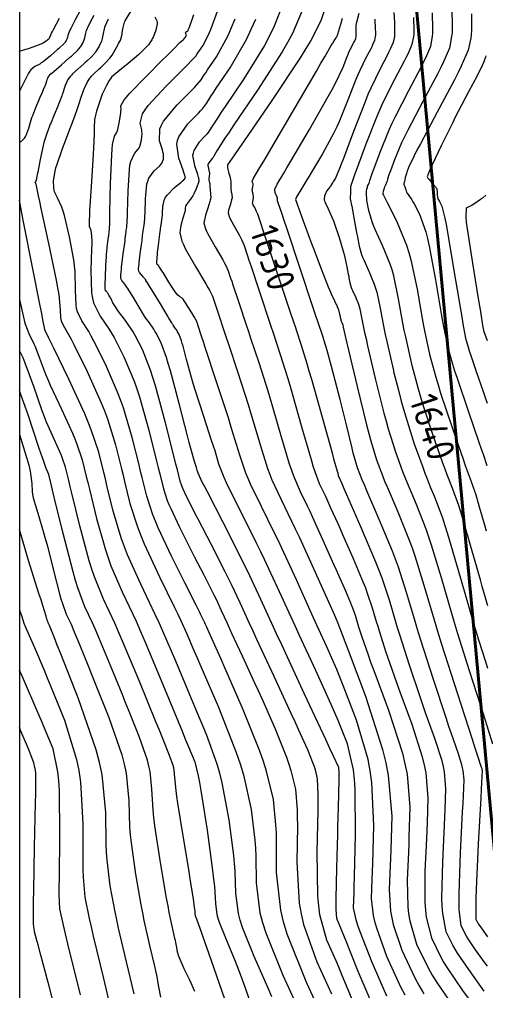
# Model space of a CAD drawing. Header units: millimetres. Extents: x 837475 to 838477, y 1189012 to 1191015.
# Drawn here: x 837476.5 to 837540.1, y 1190069.8 to 1190202.4 of the extents above; entities that cross this region are included whole.
import ezdxf

# ---------------------------------------------------------------- set-up
doc = ezdxf.new("R2010")
doc.units = ezdxf.units.MM
doc.header["$LTSCALE"] = 0.3
doc.layers.add('COORD', color=253, linetype='Continuous', lineweight=20)
doc.layers.add('CORREDORVIA', color=94, linetype='Continuous', lineweight=40)
doc.layers.add('COTAS 10', color=7, linetype='Continuous', lineweight=9, true_color=0x6e3e2d)
doc.layers.add('COTAS INT', color=7, linetype='Continuous', lineweight=5, true_color=0x9fa19f)
doc.styles.get("Standard").update_dxf_attribs({"font": 'isocp2.shx', "bigfont": '@extfont2.shx'})

msp = doc.modelspace()

# ---------------------------------------------------------------- linework, layer by layer
at = {"layer": 'COORD'}
msp.add_lwpolyline([(837476.51, 1189013.87), (838476.51, 1189013.87), (838476.51, 1191013.87), (837476.51, 1191013.87)], close=True, dxfattribs=at)
at = {"layer": 'CORREDORVIA'}
msp.add_lwpolyline([(837918.48, 1189883.49), (837925.04, 1189453.38), (837902.5, 1189217.71), (837593.19, 1189234.4), (837666.02, 1189670.12), (837623.32, 1189818.02), (837548.5, 1190011.45), (837506.88, 1190461.6), (837936.28, 1190278.25), (837938.05, 1190355.4), (837933.05, 1190517.45), (837913.69, 1190646.74), (837916.91, 1190801.89), (837910.68, 1191000.96), (838213.03, 1190992.91), (838237.17, 1190821.34), (838237, 1190602.88), (838240.03, 1190437.2), (838238.1, 1190145.73), (838184.2, 1189898.28), (837758.84, 1190109.91), (837918.48, 1189883.49)], dxfattribs=at)
at = {"layer": 'COTAS 10'}
for points in [[(837540.45, 1190122.31), (837539.89, 1190124.17), (837539.67, 1190124.96), (837539.41, 1190125.86), (837538.22, 1190130.08), (837536.98, 1190134.36), (837536.69, 1190135.29), (837536.42, 1190136.12), (837536.07, 1190137.09), (837535.66, 1190138.22), (837534.88, 1190140.19), (837534.6, 1190140.94), (837534.29, 1190141.78), (837532.97, 1190145.53), (837531.61, 1190149.7), (837531.28, 1190150.8), (837530.97, 1190151.87), (837530.11, 1190155.13), (837530, 1190155.53), (837529.22, 1190159), (837529.03, 1190159.94), (837528.85, 1190160.88), (837528.25, 1190164.22), (837527.59, 1190167.35), (837527.36, 1190168.15), (837527.11, 1190168.93), (837526.05, 1190171.49), (837525.04, 1190173.67), (837524.82, 1190174.2), (837524.63, 1190174.7), (837524.18, 1190176.26), (837523.97, 1190177.42), (837523.93, 1190177.67), (837523.9, 1190177.89), (837523.85, 1190178.42), (837523.87, 1190178.74), (837523.88, 1190178.83), (837523.89, 1190178.91), (837523.93, 1190179.19), (837523.99, 1190179.45), (837524.01, 1190179.52), (837524.03, 1190179.59), (837524.14, 1190179.83), (837524.24, 1190180.06), (837524.26, 1190180.11), (837524.28, 1190180.17), (837524.33, 1190180.35), (837524.57, 1190181.05), (837524.71, 1190181.44), (837524.87, 1190181.9), (837525.73, 1190184.25), (837526.97, 1190187.29), (837527.38, 1190188.19), (837527.82, 1190189.11), (837529.63, 1190192.64), (837531.31, 1190195.81), (837531.66, 1190196.5), (837531.96, 1190197.12), (837532.63, 1190198.68), (837532.89, 1190200.01), (837532.92, 1190200.49), (837532.94, 1190201.01), (837532.89, 1190203.27)], [(837488.64, 1190202.4), (837488.59, 1190202.31), (837488.38, 1190201.89), (837488.16, 1190201.39), (837488.11, 1190201.23), (837488.07, 1190201.07), (837487.94, 1190200.42), (837487.8, 1190199.74), (837487.75, 1190199.55), (837487.69, 1190199.37), (837487.4, 1190198.71), (837487.03, 1190198.09), (837486.91, 1190197.92), (837486.79, 1190197.76), (837486.29, 1190197.22), (837485.69, 1190196.65), (837485.5, 1190196.48), (837485.31, 1190196.3), (837484.51, 1190195.59), (837483.77, 1190194.92), (837483.61, 1190194.76), (837483.47, 1190194.61), (837483.13, 1190194.17), (837482.92, 1190193.75), (837482.87, 1190193.62), (837482.81, 1190193.48), (837482.63, 1190192.94), (837482.43, 1190192.3), (837482.36, 1190192.1), (837482.29, 1190191.9), (837482, 1190191.11), (837481.68, 1190190.29), (837481.59, 1190190.07), (837481.5, 1190189.85), (837481.18, 1190189.09), (837480.83, 1190188.27), (837480.73, 1190188.03), (837480.63, 1190187.77), (837480.24, 1190186.77), (837479.85, 1190185.54), (837479.74, 1190185.15), (837479.64, 1190184.73), (837479.29, 1190183.01), (837479.01, 1190181.48), (837478.95, 1190181.17), (837478.9, 1190180.91), (837478.81, 1190180.41), (837478.77, 1190180.28), (837478.76, 1190180.25), (837478.75, 1190180.22), (837478.71, 1190180.17), (837478.68, 1190180.15), (837478.68, 1190180.15), (837478.68, 1190180.14), (837478.68, 1190180.12), (837478.68, 1190180.1), (837478.68, 1190180.1), (837478.68, 1190180.1), (837478.66, 1190180.11), (837478.65, 1190180.12), (837478.65, 1190180.11), (837478.65, 1190180.11), (837478.67, 1190180.07), (837478.7, 1190180.02), (837478.71, 1190180), (837478.72, 1190179.96), (837478.73, 1190179.89), (837478.73, 1190179.85), (837478.74, 1190179.81), (837478.78, 1190179.62), (837479.07, 1190178.27), (837479.24, 1190177.5), (837479.44, 1190176.56), (837480.5, 1190171.74), (837481.53, 1190166.75), (837481.72, 1190165.69), (837481.87, 1190164.78), (837482.08, 1190162.69), (837482.11, 1190161.67), (837482.15, 1190161.44), (837482.21, 1190161.22), (837482.5, 1190160.61), (837483.23, 1190159.35), (837483.56, 1190158.72), (837483.94, 1190157.97), (837485.76, 1190154.27), (837487.67, 1190150), (837488.11, 1190148.9), (837488.51, 1190147.83), (837489.61, 1190144.27), (837490.43, 1190141), (837490.65, 1190140.13), (837490.86, 1190139.27), (837491.6, 1190136.25), (837492.65, 1190132.94), (837493.06, 1190131.88), (837493.52, 1190130.77), (837495.62, 1190126.25), (837497.68, 1190122.08), (837498.12, 1190121.18), (837498.49, 1190120.39), (837499.37, 1190118.46), (837500.33, 1190116.19), (837500.76, 1190115.19), (837501.26, 1190114.02), (837503.67, 1190108.46), (837506.1, 1190102.28), (837506.62, 1190100.73), (837507.07, 1190099.25), (837508.14, 1190094.48), (837508.63, 1190090.31), (837508.72, 1190089.22), (837508.78, 1190088.14), (837508.83, 1190084.48), (837509.33, 1190080.41), (837509.68, 1190079.09), (837510.12, 1190077.68), (837512.47, 1190071.89), (837514.96, 1190066.43)], [(837526.65, 1190069.01), (837524.63, 1190073.6), (837523.02, 1190077.8), (837522.71, 1190078.67), (837522.47, 1190079.42), (837522.11, 1190081.08), (837522.18, 1190083.14), (837522.21, 1190084.13), (837522.24, 1190085.3), (837522.39, 1190091.08), (837522.33, 1190097.23), (837522.22, 1190098.64), (837522.09, 1190099.92), (837521.3, 1190103.47), (837520.01, 1190106.65), (837519.56, 1190107.7), (837519.07, 1190108.82), (837516.95, 1190113.47), (837514.69, 1190118.32), (837514.12, 1190119.57), (837513.57, 1190120.77), (837511.74, 1190124.8), (837509.97, 1190128.61), (837509.46, 1190129.69), (837508.92, 1190130.78), (837506.89, 1190134.8), (837505.12, 1190138.32), (837504.76, 1190139.11), (837504.44, 1190139.81), (837503.74, 1190141.64), (837503.2, 1190143.44), (837502.98, 1190144.11), (837502.74, 1190144.87), (837501.64, 1190148.26), (837500.5, 1190151.8), (837500.24, 1190152.67), (837500, 1190153.47), (837499.32, 1190155.94), (837498.84, 1190157.74), (837498.72, 1190158.13), (837498.62, 1190158.48), (837498.31, 1190159.32), (837498.05, 1190159.8), (837497.99, 1190159.92), (837497.92, 1190160.03), (837497.69, 1190160.36), (837497.49, 1190160.62), (837497.44, 1190160.69), (837497.4, 1190160.75), (837497.3, 1190160.93), (837497.01, 1190161.42), (837496.86, 1190161.67), (837496.67, 1190161.98), (837495.75, 1190163.51), (837494.79, 1190165.08), (837494.58, 1190165.42), (837494.4, 1190165.71), (837493.98, 1190166.4), (837493.78, 1190166.73), (837493.74, 1190166.8), (837493.7, 1190166.85), (837493.63, 1190166.95), (837493.55, 1190167.05), (837493.5, 1190167.1), (837493.45, 1190167.16), (837493.16, 1190167.47), (837492.89, 1190167.82), (837492.84, 1190167.91), (837492.8, 1190167.99), (837492.74, 1190168.26), (837492.8, 1190168.73), (837492.83, 1190168.94), (837492.86, 1190169.18), (837493.01, 1190170.35), (837493.17, 1190171.58), (837493.21, 1190171.86), (837493.24, 1190172.12), (837493.32, 1190172.84), (837493.39, 1190173.4), (837493.41, 1190173.55), (837493.44, 1190173.71), (837493.52, 1190174.25), (837493.61, 1190175.14), (837493.63, 1190175.5), (837493.65, 1190175.92), (837493.7, 1190177.86), (837493.92, 1190179.84), (837494.04, 1190180.28), (837494.18, 1190180.67), (837494.91, 1190181.7), (837495.65, 1190182.38), (837495.8, 1190182.55), (837495.93, 1190182.72), (837496.18, 1190183.28), (837496.15, 1190183.99), (837496.1, 1190184.24), (837496.03, 1190184.53), (837495.62, 1190185.78), (837495.67, 1190187.4), (837495.88, 1190187.92), (837496.19, 1190188.46), (837498.02, 1190190.67), (837499.99, 1190192.65), (837500.38, 1190193.05), (837500.7, 1190193.4), (837501.3, 1190194.1), (837501.72, 1190194.77), (837501.93, 1190195.08), (837502.18, 1190195.45), (837503.4, 1190197.25), (837504.98, 1190200.17), (837505.45, 1190201.24), (837505.93, 1190202.44)], [(837539.94, 1190069.7), (837539.49, 1190070.33), (837537.82, 1190072.65), (837536.31, 1190074.87), (837535.96, 1190075.44), (837535.65, 1190075.99), (837534.76, 1190077.82), (837534.27, 1190080.31), (837534.2, 1190081.28), (837534.16, 1190082.38), (837534.27, 1190087.32), (837534.52, 1190092.35), (837534.57, 1190093.49), (837534.61, 1190094.51), (837534.71, 1190097.32), (837534.51, 1190099.65), (837534.37, 1190100.38), (837534.19, 1190101.14), (837533.21, 1190104.18), (837531.93, 1190107.71), (837531.56, 1190108.77), (837531.18, 1190109.88), (837529.75, 1190114.18), (837528.43, 1190118.32), (837528.12, 1190119.31), (837527.84, 1190120.25), (837527.01, 1190123.07), (837526, 1190126.07), (837525.6, 1190127.11), (837525.15, 1190128.24), (837523.11, 1190133.07), (837521.2, 1190137.44), (837520.83, 1190138.27), (837520.54, 1190138.95), (837520.07, 1190140.03), (837520.05, 1190140.06), (837520.05, 1190140.08), (837520.05, 1190140.09), (837520.03, 1190140.17), (837519.68, 1190141.43), (837519.47, 1190142.19), (837519.21, 1190143.12), (837517.86, 1190148), (837516.4, 1190153.19), (837516.07, 1190154.32), (837515.78, 1190155.32), (837515.01, 1190157.86), (837514.32, 1190159.92), (837514.21, 1190160.26), (837513.9, 1190161.18), (837513.56, 1190162.21), (837510.51, 1190171.37), (837510.19, 1190172.32), (837509.92, 1190173.12), (837509.32, 1190174.94), (837509.03, 1190175.77), (837508.95, 1190175.97), (837508.87, 1190176.15), (837508.62, 1190176.66), (837508.42, 1190177), (837508.39, 1190177.08), (837508.36, 1190177.14), (837508.32, 1190177.3), (837508.34, 1190177.42), (837508.35, 1190177.46), (837508.36, 1190177.51), (837508.42, 1190177.7), (837508.46, 1190177.95), (837508.46, 1190178.03), (837508.45, 1190178.12), (837508.4, 1190178.49), (837508.32, 1190178.82), (837508.31, 1190178.89), (837508.3, 1190178.95), (837508.28, 1190179.06), (837508.29, 1190179.15), (837508.3, 1190179.2), (837508.31, 1190179.25), (837508.36, 1190179.5), (837508.39, 1190179.78), (837508.39, 1190179.84), (837508.39, 1190179.91), (837508.33, 1190180.09), (837508.29, 1190180.26), (837508.3, 1190180.32), (837508.31, 1190180.37), (837508.41, 1190180.59), (837509.32, 1190182.13), (837509.85, 1190183.02), (837510.48, 1190184.1), (837513.76, 1190189.69), (837517.03, 1190195.28), (837517.66, 1190196.37), (837518.18, 1190197.25), (837519.06, 1190198.79), (837519.21, 1190199.05), (837519.26, 1190199.13), (837519.31, 1190199.21), (837519.53, 1190199.55), (837519.73, 1190199.85), (837519.77, 1190199.91), (837519.81, 1190199.97), (837519.88, 1190200.11), (837519.91, 1190200.2), (837519.92, 1190200.22), (837519.92, 1190200.24), (837519.96, 1190200.32), (837520.35, 1190201.68), (837520.59, 1190202.51)], [(837476.51, 1190145.69), (837477.54, 1190142.41), (837477.79, 1190141.48), (837477.99, 1190140.69), (837478.21, 1190139.01), (837478.24, 1190137.92), (837478.31, 1190137.5), (837478.41, 1190137.04), (837479.01, 1190134.97), (837479.81, 1190132.32), (837480.04, 1190131.49), (837480.28, 1190130.62), (837481.17, 1190127.13), (837481.99, 1190123.93), (837482.18, 1190123.24), (837482.37, 1190122.64), (837482.91, 1190121.17), (837483.46, 1190119.98), (837483.65, 1190119.55), (837483.85, 1190119.08), (837484.7, 1190117.04), (837485.9, 1190114.1), (837486.32, 1190113.06), (837486.77, 1190111.93), (837488.72, 1190107.04), (837490.48, 1190101.95), (837490.81, 1190100.68), (837491.07, 1190099.48), (837491.45, 1190095.69), (837491.55, 1190092.09), (837491.63, 1190091.03), (837491.74, 1190089.93), (837492.33, 1190085.69), (837493.08, 1190081.48), (837493.29, 1190080.4), (837493.51, 1190079.36), (837494.28, 1190075.93), (837494.94, 1190073.12), (837495.08, 1190072.48), (837495.2, 1190071.9), (837495.47, 1190070.28), (837495.77, 1190068.88)]]:
    msp.add_lwpolyline(points, dxfattribs=at)
at = {"layer": 'COTAS INT'}
for points in [[(837513.13, 1190206.23), (837511.25, 1190201.42), (837510.62, 1190200.11), (837509.95, 1190198.81), (837507.14, 1190194.22), (837504.57, 1190190.45), (837504.05, 1190189.68), (837503.62, 1190189.02), (837502.73, 1190187.63), (837502.26, 1190186.92), (837502.08, 1190186.7), (837501.88, 1190186.47), (837501, 1190185.53), (837500.29, 1190184.44), (837500.2, 1190184.11), (837500.15, 1190183.77), (837500.38, 1190182.42), (837500.8, 1190181.22), (837500.87, 1190180.97), (837500.93, 1190180.75), (837500.99, 1190180.27), (837500.91, 1190179.95), (837500.87, 1190179.83), (837500.83, 1190179.72), (837500.65, 1190179.21), (837500.37, 1190178.62), (837500.27, 1190178.45), (837500.17, 1190178.28), (837499.71, 1190177.64), (837499.32, 1190177.08), (837499.24, 1190176.96), (837499.19, 1190176.85), (837499.13, 1190176.56), (837499.11, 1190176.23), (837499.08, 1190176.09), (837499.04, 1190175.94), (837498.82, 1190175.21), (837498.57, 1190174.38), (837498.52, 1190174.16), (837498.47, 1190173.95), (837498.38, 1190173.21), (837498.68, 1190172.08), (837498.89, 1190171.61), (837499.15, 1190171.08), (837500.53, 1190168.63), (837501.94, 1190166.25), (837502.21, 1190165.77), (837502.44, 1190165.37), (837502.86, 1190164.58), (837503.04, 1190164.02), (837503.12, 1190163.77), (837503.22, 1190163.49), (837503.68, 1190162.1), (837504.42, 1190159.88), (837504.69, 1190159.06), (837504.99, 1190158.15), (837506.32, 1190154.13), (837507.71, 1190149.79), (837508.06, 1190148.69), (837508.38, 1190147.63), (837509.4, 1190144.13), (837510.37, 1190141.05), (837510.67, 1190140.25), (837510.97, 1190139.48), (837512.16, 1190136.89), (837513.65, 1190133.87), (837514.15, 1190132.83), (837514.67, 1190131.7), (837516.86, 1190126.89), (837519.49, 1190121.04), (837519.98, 1190119.95), (837520.57, 1190118.4), (837520.93, 1190117.43), (837521.38, 1190116.23), (837523.74, 1190109.95), (837526.07, 1190102.7), (837526.5, 1190100.88), (837526.84, 1190099.15), (837527.32, 1190093.58), (837527.19, 1190088.99), (837527.15, 1190087.87), (837527.12, 1190086.82), (837526.97, 1190083.58), (837527.15, 1190080.6), (837527.31, 1190079.72), (837527.52, 1190078.8), (837528.68, 1190075.28), (837530.46, 1190071.5), (837531.06, 1190070.43), (837531.71, 1190069.34)], [(837484.78, 1190203.57), (837484.12, 1190202.31), (837483.51, 1190201.12), (837483.39, 1190200.88), (837483.29, 1190200.66), (837483.11, 1190200.17), (837483.06, 1190199.9), (837483.04, 1190199.82), (837483.01, 1190199.75), (837482.9, 1190199.49), (837482.76, 1190199.25), (837482.71, 1190199.19), (837482.66, 1190199.12), (837482.47, 1190198.91), (837482.08, 1190198.55), (837481.91, 1190198.4), (837481.71, 1190198.23), (837480.76, 1190197.4), (837479.74, 1190196.58), (837479.5, 1190196.41), (837479.28, 1190196.26), (837478.63, 1190195.91), (837478.08, 1190195.47), (837477.92, 1190195.27), (837477.77, 1190195.03), (837477.18, 1190193.85), (837476.54, 1190192.57), (837476.51, 1190192.52)], [(837518.45, 1190064.87), (837515.72, 1190070.77), (837513.05, 1190077.48), (837512.55, 1190079.16), (837512.16, 1190080.76), (837511.6, 1190085.88), (837511.61, 1190090.22), (837511.57, 1190091.32), (837511.52, 1190092.39), (837511.16, 1190095.88), (837510.23, 1190099.75), (837509.8, 1190101.05), (837509.31, 1190102.45), (837506.94, 1190108.34), (837504.55, 1190113.84), (837504.04, 1190115), (837503.59, 1190116.01), (837502.55, 1190118.34), (837502.02, 1190119.48), (837501.9, 1190119.74), (837501.79, 1190119.97), (837501.5, 1190120.61), (837501.23, 1190121.18), (837501.14, 1190121.37), (837501.04, 1190121.57), (837500.61, 1190122.4), (837499.81, 1190123.99), (837499.47, 1190124.66), (837499.08, 1190125.43), (837497.27, 1190129.06), (837495.45, 1190132.93), (837495.06, 1190133.86), (837494.72, 1190134.71), (837493.88, 1190137.27), (837493.26, 1190139.8), (837493.05, 1190140.64), (837492.83, 1190141.53), (837491.89, 1190145.28), (837490.7, 1190149.33), (837490.32, 1190150.42), (837489.91, 1190151.49), (837488.27, 1190155.28), (837486.68, 1190158.44), (837486.31, 1190159.12), (837485.97, 1190159.73), (837485.01, 1190161.22), (837484.42, 1190162.45), (837484.32, 1190162.88), (837484.24, 1190163.35), (837484.17, 1190165.4), (837484.11, 1190167.93), (837484.04, 1190168.7), (837483.94, 1190169.51), (837483.36, 1190172.69), (837482.66, 1190175.58), (837482.48, 1190176.19), (837482.31, 1190176.73), (837481.73, 1190178.01), (837481.32, 1190178.83), (837481.24, 1190179.08), (837481.19, 1190179.33), (837481.14, 1190180.33), (837481.38, 1190181.65), (837481.5, 1190182.1), (837481.65, 1190182.6), (837482.39, 1190184.73), (837483.2, 1190186.86), (837483.39, 1190187.36), (837483.56, 1190187.82), (837484.06, 1190189.14), (837484.44, 1190190.18), (837484.53, 1190190.46), (837484.63, 1190190.74), (837484.94, 1190191.73), (837485.24, 1190192.63), (837485.33, 1190192.86), (837485.42, 1190193.07), (837485.76, 1190193.76), (837486.13, 1190194.33), (837486.24, 1190194.47), (837486.35, 1190194.6), (837486.77, 1190195.02), (837487.25, 1190195.45), (837487.4, 1190195.59), (837487.56, 1190195.75), (837488.21, 1190196.37), (837488.85, 1190197.07), (837489, 1190197.26), (837489.15, 1190197.46), (837489.59, 1190198.2), (837489.92, 1190198.83), (837489.99, 1190198.95), (837490.05, 1190199.06), (837490.18, 1190199.29), (837490.26, 1190199.43), (837490.29, 1190199.48), (837490.31, 1190199.54), (837490.41, 1190199.8), (837490.5, 1190200.19), (837490.53, 1190200.32), (837490.55, 1190200.47), (837490.63, 1190201.08), (837490.79, 1190201.78), (837490.86, 1190201.97), (837490.95, 1190202.17), (837491.86, 1190203.66)], [(837524.79, 1190067.62), (837522.75, 1190072.37), (837520.99, 1190076.75), (837520.64, 1190077.61), (837520.36, 1190078.32), (837519.82, 1190079.62), (837519.74, 1190080.85), (837519.73, 1190081.53), (837519.74, 1190082.35), (837519.82, 1190086.5), (837519.95, 1190091.13), (837519.98, 1190092.25), (837520, 1190093.3), (837520.08, 1190096.5), (837520.13, 1190098.74), (837520.13, 1190099.18), (837520.13, 1190099.55), (837520.08, 1190100.23), (837519.33, 1190101.87), (837518.88, 1190102.84), (837518.32, 1190104.04), (837515.43, 1190110.23), (837512.3, 1190116.96), (837511.58, 1190118.49), (837510.94, 1190119.89), (837509.18, 1190123.75), (837507.63, 1190127.07), (837507.11, 1190128.12), (837506.56, 1190129.24), (837504.26, 1190133.75), (837502.2, 1190137.75), (837501.8, 1190138.54), (837501.47, 1190139.19), (837500.91, 1190140.4), (837500.77, 1190140.83), (837500.72, 1190141), (837500.67, 1190141.18), (837500.4, 1190142), (837499.89, 1190143.79), (837499.68, 1190144.58), (837499.44, 1190145.5), (837498.31, 1190149.91), (837497.12, 1190154.39), (837496.83, 1190155.36), (837496.57, 1190156.22), (837495.8, 1190158.31), (837495.17, 1190159.51), (837495, 1190159.8), (837494.84, 1190160.08), (837494.26, 1190160.91), (837493.77, 1190161.55), (837493.66, 1190161.71), (837493.56, 1190161.85), (837493.29, 1190162.31), (837492.98, 1190162.86), (837492.86, 1190163.07), (837492.72, 1190163.31), (837492.08, 1190164.37), (837491.45, 1190165.4), (837491.31, 1190165.61), (837491.19, 1190165.8), (837490.91, 1190166.23), (837490.73, 1190166.44), (837490.69, 1190166.5), (837490.64, 1190166.55), (837490.49, 1190166.71), (837490.38, 1190166.91), (837490.36, 1190166.99), (837490.35, 1190167.08), (837490.35, 1190167.49), (837490.42, 1190168.22), (837490.45, 1190168.51), (837490.49, 1190168.83), (837490.68, 1190170.33), (837490.88, 1190171.81), (837490.92, 1190172.13), (837490.95, 1190172.4), (837491.03, 1190173.03), (837491.08, 1190173.39), (837491.09, 1190173.48), (837491.1, 1190173.58), (837491.16, 1190173.93), (837491.22, 1190174.91), (837491.24, 1190175.4), (837491.26, 1190175.99), (837491.33, 1190178.91), (837491.51, 1190181.85), (837491.59, 1190182.46), (837491.7, 1190182.97), (837492.2, 1190184.05), (837492.72, 1190184.62), (837492.83, 1190184.81), (837492.93, 1190185.02), (837493.18, 1190185.86), (837493.25, 1190186.78), (837493.23, 1190187.03), (837493.21, 1190187.28), (837492.98, 1190188.17), (837493.32, 1190189.48), (837493.66, 1190190), (837494.09, 1190190.58), (837496.53, 1190193.23), (837499.04, 1190195.74), (837499.53, 1190196.23), (837499.92, 1190196.63), (837500.59, 1190197.34), (837500.78, 1190197.64), (837500.87, 1190197.78), (837500.98, 1190197.95), (837501.53, 1190198.76), (837502.24, 1190200.07), (837502.45, 1190200.56), (837502.67, 1190201.1), (837503.52, 1190203.48)], [(837515.38, 1190204.19), (837513.76, 1190200.43), (837513.11, 1190199.22), (837512.38, 1190197.94), (837509.01, 1190192.7), (837505.77, 1190187.95), (837505.11, 1190186.98), (837504.56, 1190186.15), (837503.45, 1190184.39), (837503.04, 1190183.69), (837502.93, 1190183.52), (837502.83, 1190183.38), (837502.49, 1190182.97), (837502.27, 1190182.63), (837502.24, 1190182.52), (837502.23, 1190182.42), (837502.3, 1190182), (837502.42, 1190181.56), (837502.43, 1190181.44), (837502.44, 1190181.32), (837502.41, 1190180.92), (837502.37, 1190180.57), (837502.36, 1190180.49), (837502.36, 1190180.41), (837502.4, 1190180.21), (837502.46, 1190180.06), (837502.47, 1190180.03), (837502.48, 1190180), (837502.49, 1190179.9), (837502.5, 1190179.73), (837502.51, 1190179.65), (837502.51, 1190179.55), (837502.55, 1190179.06), (837502.58, 1190178.57), (837502.59, 1190178.46), (837502.6, 1190178.37), (837502.64, 1190178.14), (837502.59, 1190177.81), (837502.55, 1190177.66), (837502.5, 1190177.48), (837502.21, 1190176.59), (837501.9, 1190175.62), (837501.84, 1190175.4), (837501.79, 1190175.19), (837501.69, 1190174.57), (837501.91, 1190173.77), (837502.05, 1190173.43), (837502.24, 1190173.06), (837503.22, 1190171.3), (837504.25, 1190169.55), (837504.46, 1190169.17), (837504.64, 1190168.84), (837505.01, 1190168.03), (837505.33, 1190167.05), (837505.48, 1190166.62), (837505.65, 1190166.11), (837506.46, 1190163.69), (837507.46, 1190160.66), (837507.76, 1190159.76), (837508.06, 1190158.85), (837509.21, 1190155.37), (837510.4, 1190151.63), (837510.73, 1190150.55), (837511.06, 1190149.46), (837512.23, 1190145.37), (837513.34, 1190141.67), (837513.62, 1190140.83), (837513.89, 1190140.06), (837514.8, 1190137.93), (837515.79, 1190135.93), (837516.12, 1190135.23), (837516.47, 1190134.48), (837517.93, 1190131.26), (837519.39, 1190128.01), (837519.74, 1190127.23), (837520.06, 1190126.5), (837521.01, 1190124.34), (837521.7, 1190122.73), (837521.84, 1190122.35), (837521.98, 1190122.01), (837522.31, 1190121.01), (837522.59, 1190120.08), (837522.68, 1190119.77), (837522.78, 1190119.45), (837523.22, 1190118.08), (837524.08, 1190115.63), (837524.44, 1190114.62), (837524.87, 1190113.46), (837526.87, 1190108.08), (837528.77, 1190102.2), (837529.12, 1190100.73), (837529.4, 1190099.32), (837529.78, 1190094.83), (837529.67, 1190090.83), (837529.63, 1190089.74), (837529.58, 1190088.66), (837529.41, 1190084.83), (837529.49, 1190081.19), (837529.61, 1190080.24), (837529.77, 1190079.31), (837530.71, 1190076.13), (837532.28, 1190072.88), (837532.84, 1190071.9), (837533.45, 1190070.89), (837536.13, 1190066.97)], [(837518.2, 1190203.78), (837517.63, 1190202.15), (837516.27, 1190199.46), (837515.61, 1190198.36), (837514.82, 1190197.1), (837510.95, 1190191.29), (837507.17, 1190185.78), (837506.45, 1190184.73), (837505.86, 1190183.87), (837504.91, 1190182.48), (837504.9, 1190182.33), (837504.9, 1190182.27), (837504.91, 1190182.2), (837504.97, 1190181.87), (837505.05, 1190181.51), (837505.08, 1190181.42), (837505.1, 1190181.33), (837505.2, 1190181.07), (837505.28, 1190180.79), (837505.29, 1190180.7), (837505.31, 1190180.59), (837505.34, 1190180.15), (837505.35, 1190179.69), (837505.36, 1190179.58), (837505.36, 1190179.48), (837505.38, 1190179.16), (837505.41, 1190178.88), (837505.42, 1190178.79), (837505.44, 1190178.71), (837505.5, 1190178.39), (837505.52, 1190177.99), (837505.5, 1190177.86), (837505.47, 1190177.72), (837505.31, 1190177.14), (837505.13, 1190176.57), (837505.09, 1190176.43), (837505.06, 1190176.31), (837505, 1190175.94), (837505.13, 1190175.45), (837505.22, 1190175.26), (837505.33, 1190175.03), (837505.92, 1190173.98), (837506.56, 1190172.85), (837506.7, 1190172.57), (837506.83, 1190172.31), (837507.17, 1190171.48), (837507.63, 1190170.09), (837507.83, 1190169.47), (837508.08, 1190168.74), (837509.23, 1190165.28), (837510.83, 1190160.47), (837511.14, 1190159.55), (837512.11, 1190156.61), (837513.09, 1190153.47), (837513.41, 1190152.42), (837513.74, 1190151.3), (837515.06, 1190146.61), (837516.3, 1190142.29), (837516.57, 1190141.4), (837516.82, 1190140.64), (837517.43, 1190138.98), (837517.92, 1190137.99), (837518.08, 1190137.65), (837518.26, 1190137.27), (837518.98, 1190135.69), (837519.94, 1190133.54), (837520.26, 1190132.81), (837520.6, 1190132.03), (837522.04, 1190128.75), (837523.42, 1190125.5), (837523.72, 1190124.74), (837523.98, 1190124.04), (837524.66, 1190122.04), (837525.21, 1190120.16), (837525.4, 1190119.54), (837525.61, 1190118.88), (837526.48, 1190116.13), (837527.63, 1190112.75), (837528, 1190111.7), (837528.4, 1190110.58), (837530.04, 1190106.13), (837531.48, 1190101.67), (837531.74, 1190100.55), (837531.96, 1190099.49), (837532.25, 1190096.08), (837532.14, 1190092.67), (837532.1, 1190091.61), (837532.05, 1190090.5), (837531.84, 1190086.08), (837531.82, 1190081.78), (837531.9, 1190080.76), (837532.02, 1190079.81), (837532.73, 1190076.97), (837533.96, 1190074.43), (837534.4, 1190073.67), (837534.88, 1190072.88), (837536.97, 1190069.81), (837539.06, 1190066.95)], [(837540.36, 1190073.11), (837539.93, 1190073.72), (837538.66, 1190075.5), (837537.74, 1190076.85), (837537.52, 1190077.2), (837537.33, 1190077.54), (837536.79, 1190078.66), (837536.52, 1190080.82), (837536.5, 1190081.81), (837536.5, 1190082.97), (837536.7, 1190088.57), (837536.98, 1190094.19), (837537.04, 1190095.36), (837537.09, 1190096.36), (837537.18, 1190098.57), (837537.07, 1190099.81), (837536.99, 1190100.2), (837536.9, 1190100.61), (837536.37, 1190102.23), (837535.46, 1190104.83), (837535.12, 1190105.85), (837534.73, 1190107), (837533.02, 1190112.23), (837531.26, 1190117.75), (837530.84, 1190119.08), (837530.46, 1190120.33), (837529.35, 1190124.1), (837528.23, 1190127.59), (837527.85, 1190128.65), (837527.42, 1190129.76), (837525.62, 1190134.1), (837523.93, 1190137.99), (837523.58, 1190138.81), (837523.29, 1190139.51), (837522.65, 1190141.13), (837522.23, 1190142.56), (837522.07, 1190143.16), (837521.9, 1190143.83), (837521.13, 1190146.99), (837520.28, 1190150.46), (837520.06, 1190151.34), (837519.84, 1190152.19), (837519.1, 1190154.96), (837518.49, 1190157.14), (837518.35, 1190157.61), (837518.23, 1190158.03), (837517.9, 1190159.1), (837517.28, 1190160.96), (837516.97, 1190161.89), (837516.6, 1190162.99), (837512.99, 1190173.84), (837512.64, 1190174.9), (837512.35, 1190175.76), (837511.83, 1190177.32), (837511.75, 1190177.59), (837511.73, 1190177.65), (837511.72, 1190177.7), (837511.7, 1190177.81), (837511.7, 1190177.87), (837511.71, 1190177.91), (837511.71, 1190177.97), (837511.68, 1190178.09), (837511.66, 1190178.15), (837511.63, 1190178.22), (837511.45, 1190178.55), (837511.35, 1190178.99), (837511.37, 1190179.13), (837511.4, 1190179.27), (837511.67, 1190179.84), (837512.57, 1190181.35), (837513.01, 1190182.1), (837513.53, 1190182.98), (837516.08, 1190187.31), (837518.65, 1190191.81), (837519.19, 1190192.8), (837519.65, 1190193.67), (837520.68, 1190195.85), (837521.18, 1190197.15), (837521.31, 1190197.46), (837521.43, 1190197.75), (837521.84, 1190198.59), (837522.16, 1190199.2), (837522.23, 1190199.33), (837522.29, 1190199.45), (837522.41, 1190199.75), (837522.46, 1190200), (837522.47, 1190200.09), (837522.47, 1190200.19), (837522.46, 1190200.62), (837522.45, 1190201.06), (837522.45, 1190201.16), (837522.45, 1190201.26), (837522.46, 1190201.53), (837522.49, 1190201.73), (837522.5, 1190201.78), (837522.51, 1190201.83), (837522.55, 1190201.99), (837522.89, 1190203.19)], [(837527.62, 1190203.3), (837527.68, 1190201.95), (837527.71, 1190200.6), (837527.7, 1190200.29), (837527.68, 1190200.01), (837527.52, 1190199.21), (837527.12, 1190198.28), (837526.94, 1190197.92), (837526.73, 1190197.51), (837525.74, 1190195.62), (837524.46, 1190192.97), (837524.07, 1190192.08), (837523.67, 1190191.12), (837522.11, 1190187.07), (837520.72, 1190183.36), (837520.43, 1190182.61), (837520.19, 1190181.98), (837519.63, 1190180.7), (837519.37, 1190180.25), (837519.31, 1190180.15), (837519.25, 1190180.06), (837519.09, 1190179.8), (837518.95, 1190179.59), (837518.9, 1190179.52), (837518.85, 1190179.46), (837518.63, 1190179.2), (837518.41, 1190178.89), (837518.36, 1190178.79), (837518.3, 1190178.69), (837518.12, 1190178.29), (837518.1, 1190177.75), (837518.14, 1190177.56), (837518.21, 1190177.36), (837518.62, 1190176.48), (837519.19, 1190175.27), (837519.36, 1190174.87), (837519.52, 1190174.43), (837520.14, 1190172.59), (837520.68, 1190170.73), (837520.81, 1190170.27), (837520.91, 1190169.85), (837521.2, 1190168.56), (837521.39, 1190167.56), (837521.44, 1190167.31), (837521.48, 1190167.09), (837521.61, 1190166.4), (837521.8, 1190165.75), (837521.87, 1190165.55), (837521.96, 1190165.33), (837522.35, 1190164.47), (837522.77, 1190163.48), (837522.86, 1190163.17), (837522.95, 1190162.86), (837523.21, 1190161.65), (837523.62, 1190159.59), (837523.81, 1190158.74), (837524.03, 1190157.78), (837525.07, 1190153.33), (837526.25, 1190148.62), (837526.55, 1190147.5), (837526.84, 1190146.45), (837527.81, 1190143.33), (837528.79, 1190140.65), (837529.09, 1190139.87), (837529.4, 1190139.09), (837530.64, 1190136.16), (837531.96, 1190132.8), (837532.33, 1190131.74), (837532.7, 1190130.63), (837534.05, 1190126.16), (837535.46, 1190121.28), (837535.87, 1190119.91), (837536.29, 1190118.53), (837537.89, 1190113.48), (837539.38, 1190108.83), (837539.74, 1190107.71), (837540.08, 1190106.67), (837541.08, 1190103.48)], [(837535.5, 1190203.93), (837535.56, 1190201.21), (837535.54, 1190200.58), (837535.49, 1190200.01), (837535.19, 1190198.41), (837534.38, 1190196.54), (837534.02, 1190195.8), (837533.59, 1190194.97), (837531.58, 1190191.16), (837529.52, 1190187.24), (837529.07, 1190186.33), (837528.67, 1190185.51), (837527.67, 1190183.19), (837527.13, 1190181.69), (837527.02, 1190181.38), (837526.93, 1190181.12), (837526.75, 1190180.55), (837526.67, 1190180.26), (837526.64, 1190180.18), (837526.61, 1190180.09), (837526.45, 1190179.74), (837526.29, 1190179.38), (837526.26, 1190179.28), (837526.22, 1190179.19), (837526.14, 1190178.86), (837526.11, 1190178.59), (837526.11, 1190178.54), (837526.12, 1190178.49), (837526.17, 1190178.36), (837526.51, 1190177.74), (837526.69, 1190177.37), (837526.92, 1190176.93), (837528.07, 1190174.64), (837529.34, 1190171.52), (837529.65, 1190170.55), (837529.93, 1190169.54), (837530.77, 1190165.51), (837531.46, 1190161.52), (837531.64, 1190160.54), (837531.83, 1190159.6), (837532.47, 1190156.64), (837532.65, 1190155.97), (837533.32, 1190153.5), (837533.64, 1190152.45), (837533.99, 1190151.33), (837535.56, 1190146.64), (837537.04, 1190142.34), (837537.35, 1190141.47), (837537.61, 1190140.74), (837538.17, 1190139.25), (837538.49, 1190138.36), (837538.6, 1190138.01), (837538.63, 1190137.93), (837538.73, 1190137.62), (837539.25, 1190135.81), (837539.96, 1190133.36), (837540.21, 1190132.56)], [(837476.51, 1190185.49), (837477, 1190185.9), (837477.19, 1190186.15), (837477.37, 1190186.41), (837477.8, 1190187.49), (837478.12, 1190188.63), (837478.22, 1190188.94), (837478.33, 1190189.25), (837478.74, 1190190.32), (837479.15, 1190191.28), (837479.25, 1190191.52), (837479.35, 1190191.74), (837479.64, 1190192.4), (837479.86, 1190192.92), (837479.91, 1190193.04), (837479.96, 1190193.15), (837480.1, 1190193.5), (837480.2, 1190193.78), (837480.22, 1190193.85), (837480.25, 1190193.92), (837480.32, 1190194.14), (837480.38, 1190194.33), (837480.4, 1190194.38), (837480.42, 1190194.43), (837480.49, 1190194.57), (837480.81, 1190194.9), (837480.98, 1190195.05), (837481.19, 1190195.24), (837482.25, 1190196.17), (837483.36, 1190197.14), (837483.61, 1190197.35), (837483.83, 1190197.55), (837484.38, 1190198.06), (837484.73, 1190198.44), (837484.81, 1190198.55), (837484.89, 1190198.67), (837485.15, 1190199.1), (837485.35, 1190199.56), (837485.39, 1190199.69), (837485.43, 1190199.82), (837485.53, 1190200.29), (837485.68, 1190200.86), (837485.75, 1190201.05), (837485.83, 1190201.26), (837486.25, 1190202.1), (837486.69, 1190202.94)], [(837476.51, 1190197.99), (837476.53, 1190198), (837477.39, 1190198.27), (837477.63, 1190198.35), (837477.87, 1190198.43), (837478.73, 1190198.73), (837479.48, 1190199.03), (837479.65, 1190199.1), (837479.8, 1190199.18), (837480.17, 1190199.42), (837480.38, 1190199.6), (837480.43, 1190199.64), (837480.47, 1190199.67), (837480.56, 1190199.75), (837480.6, 1190199.8), (837480.61, 1190199.82), (837480.62, 1190199.83), (837480.65, 1190199.89), (837480.68, 1190199.94), (837480.68, 1190199.96), (837480.69, 1190199.98), (837480.7, 1190200.04), (837480.9, 1190200.46), (837481.03, 1190200.7), (837481.18, 1190200.99), (837481.99, 1190202.52)], [(837494.99, 1190202.72), (837495.27, 1190202.15), (837495.3, 1190201.96), (837495.31, 1190201.75), (837495.14, 1190200.9), (837494.79, 1190200.01), (837494.69, 1190199.79), (837494.57, 1190199.58), (837494.13, 1190198.9), (837493.41, 1190198.14), (837493.13, 1190197.87), (837492.81, 1190197.58), (837491.33, 1190196.33), (837489.93, 1190195.18), (837489.66, 1190194.96), (837489.44, 1190194.78), (837489.06, 1190194.45), (837488.92, 1190194.24), (837488.85, 1190194.13), (837488.77, 1190193.99), (837488.38, 1190193.31), (837487.93, 1190192.42), (837487.81, 1190192.15), (837487.7, 1190191.88), (837487.33, 1190190.8), (837487.05, 1190189.84), (837486.99, 1190189.64), (837486.95, 1190189.47), (837486.85, 1190189.06), (837486.81, 1190188.88), (837486.8, 1190188.84), (837486.79, 1190188.81), (837486.77, 1190188.75), (837486.75, 1190188.44), (837486.74, 1190188.25), (837486.73, 1190188.01), (837486.7, 1190186.77), (837486.62, 1190184.73), (837486.58, 1190183.98), (837486.53, 1190183.16), (837486.3, 1190179.54), (837486.09, 1190176.2), (837486.06, 1190175.55), (837486.03, 1190175.03), (837486.05, 1190174.12), (837486.14, 1190173.91), (837486.17, 1190173.82), (837486.2, 1190173.72), (837486.31, 1190173.25), (837486.38, 1190172.12), (837486.38, 1190171.61), (837486.37, 1190171.01), (837486.27, 1190168.11), (837486.36, 1190165.03), (837486.48, 1190164.32), (837486.64, 1190163.67), (837487.52, 1190161.83), (837488.72, 1190160.11), (837489.07, 1190159.53), (837489.42, 1190158.91), (837490.78, 1190156.29), (837492.15, 1190152.99), (837492.52, 1190151.93), (837492.89, 1190150.82), (837494.16, 1190146.29), (837495.23, 1190142.06), (837495.46, 1190141.14), (837495.66, 1190140.33), (837496.17, 1190138.29), (837496.69, 1190136.69), (837496.9, 1190136.15), (837497.15, 1190135.57), (837498.29, 1190133.15), (837499.62, 1190130.49), (837499.99, 1190129.77), (837500.35, 1190129.05), (837501.66, 1190126.51), (837502.82, 1190124.25), (837503.09, 1190123.7), (837503.34, 1190123.19), (837504.06, 1190121.66), (837504.85, 1190119.92), (837505.14, 1190119.29), (837505.47, 1190118.58), (837506.91, 1190115.49), (837508.6, 1190111.81), (837509.09, 1190110.74), (837509.58, 1190109.64), (837511.4, 1190105.49), (837512.96, 1190101.62), (837513.28, 1190100.7), (837513.56, 1190099.84), (837514.18, 1190097.29), (837514.4, 1190094.46), (837514.43, 1190093.43), (837514.44, 1190092.29), (837514.38, 1190087.29), (837514.7, 1190081.73), (837514.95, 1190080.25), (837515.29, 1190078.79), (837517.09, 1190073.72), (837519.08, 1190069.35)], [(837521.91, 1190068.57), (837520.47, 1190072.08), (837520.09, 1190072.98), (837519.72, 1190073.84), (837518.46, 1190076.67), (837517.52, 1190080.1), (837517.36, 1190081.34), (837517.23, 1190082.71), (837517.15, 1190088.69), (837517.27, 1190094.37), (837517.28, 1190095.54), (837517.28, 1190096.54), (837517.19, 1190098.69), (837516.9, 1190099.92), (837516.76, 1190100.33), (837516.61, 1190100.78), (837515.85, 1190102.65), (837514.61, 1190105.44), (837514.14, 1190106.47), (837513.61, 1190107.61), (837511.27, 1190112.65), (837508.92, 1190117.69), (837508.39, 1190118.84), (837507.91, 1190119.87), (837506.62, 1190122.7), (837505.44, 1190125.21), (837505.04, 1190126.03), (837504.59, 1190126.92), (837502.7, 1190130.62), (837500.89, 1190134.12), (837500.5, 1190134.88), (837500.16, 1190135.55), (837499.31, 1190137.23), (837498.85, 1190138.21), (837498.75, 1190138.44), (837498.66, 1190138.66), (837498.45, 1190139.31), (837498.06, 1190140.86), (837497.86, 1190141.65), (837497.62, 1190142.59), (837496.44, 1190147.3), (837495.08, 1190152.31), (837494.73, 1190153.45), (837494.39, 1190154.48), (837493.29, 1190157.3), (837492.29, 1190159.22), (837492.02, 1190159.69), (837491.76, 1190160.12), (837490.83, 1190161.45), (837490.05, 1190162.48), (837489.87, 1190162.73), (837489.71, 1190162.96), (837489.28, 1190163.68), (837489.01, 1190164.22), (837488.94, 1190164.34), (837488.89, 1190164.45), (837488.73, 1190164.72), (837488.63, 1190164.88), (837488.6, 1190164.92), (837488.58, 1190164.96), (837488.5, 1190165.07), (837488.43, 1190165.16), (837488.41, 1190165.18), (837488.38, 1190165.2), (837488.28, 1190165.29), (837488.21, 1190165.65), (837488.21, 1190165.85), (837488.2, 1190166.09), (837488.24, 1190167.3), (837488.3, 1190168.64), (837488.32, 1190168.96), (837488.33, 1190169.25), (837488.39, 1190170.11), (837488.45, 1190170.83), (837488.47, 1190171.04), (837488.49, 1190171.24), (837488.58, 1190172.01), (837488.67, 1190172.67), (837488.69, 1190172.81), (837488.7, 1190172.93), (837488.74, 1190173.21), (837488.76, 1190173.37), (837488.76, 1190173.42), (837488.77, 1190173.46), (837488.79, 1190173.62), (837488.83, 1190174.68), (837488.85, 1190175.3), (837488.87, 1190176.05), (837488.96, 1190179.95), (837489.1, 1190183.86), (837489.15, 1190184.63), (837489.21, 1190185.26), (837489.48, 1190186.4), (837489.78, 1190186.87), (837489.86, 1190187.07), (837489.93, 1190187.31), (837490.19, 1190188.44), (837490.35, 1190189.58), (837490.37, 1190189.83), (837490.38, 1190190.04), (837490.33, 1190190.56), (837490.79, 1190191.37), (837491.11, 1190191.76), (837491.53, 1190192.23), (837493.76, 1190194.53), (837496.1, 1190196.86), (837496.58, 1190197.34), (837496.98, 1190197.75), (837497.84, 1190198.63), (837498.21, 1190199.01), (837498.3, 1190199.1), (837498.39, 1190199.19), (837498.68, 1190199.44), (837498.9, 1190199.63), (837498.95, 1190199.68), (837498.99, 1190199.72), (837499.1, 1190199.83), (837499.17, 1190199.94), (837499.19, 1190199.97), (837499.21, 1190200), (837499.26, 1190200.14), (837499.28, 1190200.27), (837499.28, 1190200.3), (837499.28, 1190200.33), (837499.24, 1190200.42), (837499.19, 1190200.49), (837499.19, 1190200.51), (837499.19, 1190200.53), (837499.22, 1190200.61), (837499.28, 1190200.68), (837499.3, 1190200.69), (837499.32, 1190200.7), (837499.38, 1190200.71), (837499.48, 1190200.79), (837499.52, 1190200.85), (837499.56, 1190200.92), (837499.74, 1190201.28), (837500.33, 1190203.02)], [(837529.14, 1190069.16), (837528.55, 1190070.26), (837526.65, 1190074.44), (837525.27, 1190078.3), (837525.01, 1190079.19), (837524.81, 1190080.01), (837524.55, 1190082.33), (837524.65, 1190084.98), (837524.68, 1190086), (837524.72, 1190087.15), (837524.85, 1190092.33), (837524.58, 1190098.19), (837524.36, 1190099.76), (837524.08, 1190101.31), (837522.52, 1190106.71), (837520.7, 1190111.44), (837520.25, 1190112.56), (837519.82, 1190113.61), (837518.46, 1190116.71), (837517.09, 1190119.68), (837516.65, 1190120.64), (837516.19, 1190121.66), (837514.3, 1190125.84), (837512.32, 1190130.16), (837511.8, 1190131.26), (837511.29, 1190132.33), (837509.53, 1190135.84), (837508.05, 1190138.9), (837507.71, 1190139.68), (837507.41, 1190140.43), (837506.57, 1190142.88), (837505.7, 1190145.79), (837505.38, 1190146.83), (837505.02, 1190147.96), (837503.42, 1190152.88), (837501.92, 1190157.45), (837501.62, 1190158.35), (837501.37, 1190159.1), (837500.9, 1190160.52), (837500.79, 1190160.85), (837500.77, 1190160.93), (837500.75, 1190160.99), (837500.7, 1190161.12), (837500.53, 1190161.44), (837500.43, 1190161.61), (837500.3, 1190161.82), (837499.66, 1190162.9), (837498.99, 1190163.94), (837498.85, 1190164.14), (837498.72, 1190164.29), (837498.42, 1190164.49), (837498.08, 1190164.75), (837497.93, 1190164.94), (837497.76, 1190165.18), (837496.92, 1190166.47), (837496.11, 1190167.79), (837495.95, 1190168.05), (837495.81, 1190168.26), (837495.55, 1190168.65), (837495.47, 1190168.74), (837495.45, 1190168.76), (837495.43, 1190168.79), (837495.33, 1190168.89), (837495.27, 1190169.08), (837495.26, 1190169.17), (837495.26, 1190169.27), (837495.29, 1190169.77), (837495.34, 1190170.33), (837495.36, 1190170.48), (837495.37, 1190170.62), (837495.43, 1190171.11), (837495.5, 1190171.63), (837495.52, 1190171.79), (837495.54, 1190171.96), (837495.62, 1190172.66), (837495.71, 1190173.41), (837495.74, 1190173.62), (837495.77, 1190173.83), (837495.89, 1190174.57), (837495.99, 1190175.36), (837496.02, 1190175.6), (837496.03, 1190175.85), (837496.08, 1190176.82), (837496.33, 1190177.83), (837496.48, 1190178.11), (837496.66, 1190178.38), (837497.63, 1190179.35), (837498.59, 1190180.14), (837498.78, 1190180.3), (837498.93, 1190180.43), (837499.18, 1190180.71), (837499.05, 1190181.19), (837498.96, 1190181.45), (837498.85, 1190181.77), (837498.26, 1190183.39), (837498.01, 1190185.32), (837498.1, 1190185.84), (837498.28, 1190186.34), (837499.51, 1190188.1), (837500.94, 1190189.56), (837501.23, 1190189.88), (837501.48, 1190190.16), (837502.02, 1190190.87), (837502.67, 1190191.9), (837502.99, 1190192.38), (837503.38, 1190192.95), (837505.27, 1190195.73), (837507.53, 1190199.69), (837508.14, 1190201), (837508.75, 1190202.4)], [(837525.03, 1190202.39), (837525.03, 1190202.18), (837525.07, 1190201.28), (837525.09, 1190200.4), (837525.08, 1190200.19), (837525.07, 1190200), (837524.97, 1190199.48), (837524.7, 1190198.87), (837524.59, 1190198.62), (837524.45, 1190198.35), (837523.79, 1190197.11), (837522.94, 1190195.36), (837522.69, 1190194.77), (837522.43, 1190194.14), (837521.39, 1190191.46), (837520.19, 1190188.51), (837519.81, 1190187.7), (837519.42, 1190186.89), (837517.85, 1190184), (837516.38, 1190181.5), (837516.04, 1190180.94), (837515.74, 1190180.44), (837514.92, 1190179.09), (837514.43, 1190178.29), (837514.33, 1190178.13), (837514.26, 1190178), (837514.17, 1190177.75), (837514.36, 1190177.27), (837514.46, 1190176.98), (837514.59, 1190176.64), (837515.24, 1190174.84), (837516.11, 1190172.49), (837516.37, 1190171.78), (837516.64, 1190171.06), (837517.7, 1190168.29), (837518.65, 1190165.86), (837518.86, 1190165.35), (837519.04, 1190164.91), (837519.49, 1190163.93), (837519.75, 1190163.43), (837519.81, 1190163.3), (837519.86, 1190163.17), (837520.03, 1190162.72), (837520.15, 1190162.31), (837520.17, 1190162.22), (837520.2, 1190162.12), (837520.26, 1190161.85), (837520.3, 1190161.63), (837520.31, 1190161.58), (837520.32, 1190161.53), (837520.35, 1190161.38), (837520.39, 1190161.24), (837520.4, 1190161.2), (837520.42, 1190161.15), (837520.51, 1190160.97), (837520.6, 1190160.75), (837520.62, 1190160.69), (837520.64, 1190160.62), (837520.69, 1190160.35), (837521.01, 1190158.94), (837521.2, 1190158.15), (837521.43, 1190157.18), (837522.6, 1190152.23), (837523.89, 1190147), (837524.19, 1190145.84), (837524.46, 1190144.83), (837525.23, 1190142.23), (837526.04, 1190140.08), (837526.34, 1190139.34), (837526.67, 1190138.54), (837528.13, 1190135.13), (837529.69, 1190131.28), (837530.09, 1190130.2), (837530.47, 1190129.11), (837531.7, 1190125.13), (837533.09, 1190120.41), (837533.56, 1190118.85), (837534.08, 1190117.19), (837536.29, 1190110.28), (837538.29, 1190104.12), (837538.67, 1190102.92), (837538.99, 1190101.95), (837539.54, 1190100.28), (837539.61, 1190100.08), (837539.62, 1190100.02), (837539.63, 1190099.98), (837539.64, 1190099.82), (837539.56, 1190098.2), (837539.51, 1190097.23), (837539.45, 1190096.03), (837539.13, 1190089.82), (837538.84, 1190083.56), (837538.79, 1190082.33), (837538.77, 1190081.32), (837538.81, 1190079.51), (837539.02, 1190079.09), (837539.09, 1190078.97), (837539.17, 1190078.84), (837539.51, 1190078.34), (837540.36, 1190077.11)], [(837530.28, 1190202.6), (837530.33, 1190200.8), (837530.31, 1190200.39), (837530.28, 1190200.01), (837530.08, 1190198.94), (837529.54, 1190197.7), (837529.3, 1190197.21), (837529.02, 1190196.66), (837527.69, 1190194.13), (837526.12, 1190190.99), (837525.7, 1190190.05), (837525.27, 1190189.08), (837523.79, 1190185.31), (837522.62, 1190182.11), (837522.39, 1190181.49), (837522.21, 1190180.99), (837521.91, 1190180.16), (837521.89, 1190180.07), (837521.88, 1190180.05), (837521.87, 1190180.02), (837521.83, 1190179.93), (837521.78, 1190179.82), (837521.77, 1190179.79), (837521.76, 1190179.76), (837521.73, 1190179.64), (837521.71, 1190179.51), (837521.71, 1190179.48), (837521.71, 1190179.44), (837521.7, 1190179.28), (837521.69, 1190179.06), (837521.69, 1190178.99), (837521.69, 1190178.9), (837521.67, 1190178.53), (837521.66, 1190178.19), (837521.65, 1190178.13), (837521.65, 1190178.07), (837521.64, 1190177.97), (837521.64, 1190177.95), (837521.64, 1190177.94), (837521.64, 1190177.92), (837521.65, 1190177.87), (837521.74, 1190177.44), (837521.79, 1190177.18), (837521.85, 1190176.87), (837522.15, 1190175.27), (837522.48, 1190173.48), (837522.57, 1190173.05), (837522.64, 1190172.65), (837522.88, 1190171.42), (837523.21, 1190170.26), (837523.34, 1190169.9), (837523.49, 1190169.51), (837524.2, 1190167.98), (837524.94, 1190166.2), (837525.11, 1190165.66), (837525.27, 1190165.11), (837525.73, 1190162.93), (837526.23, 1190160.23), (837526.42, 1190159.34), (837526.63, 1190158.39), (837527.54, 1190154.43), (837527.57, 1190154.29), (837528.22, 1190151.76), (837528.61, 1190150.25), (837528.92, 1190149.15), (837529.23, 1190148.08), (837530.39, 1190144.43), (837531.54, 1190141.21), (837531.84, 1190140.41), (837532.14, 1190139.64), (837532.58, 1190138.56), (837533.15, 1190137.19), (837533.51, 1190136.24), (837534.23, 1190134.32), (837534.58, 1190133.28), (837534.94, 1190132.15), (837536.39, 1190127.19), (837537.78, 1190122.28), (837538.1, 1190121.18), (837538.39, 1190120.19), (837539.2, 1190117.54), (837540.06, 1190114.83), (837540.39, 1190113.81)], [(837538.19, 1190203.1), (837538.21, 1190200.86), (837538.17, 1190200.31), (837538.11, 1190199.79), (837537.74, 1190198.14), (837536.8, 1190195.96), (837536.37, 1190195.09), (837535.88, 1190194.12), (837533.53, 1190189.67), (837531.22, 1190185.36), (837530.76, 1190184.48), (837530.37, 1190183.73), (837529.61, 1190182.13), (837529.38, 1190181.48), (837529.33, 1190181.32), (837529.29, 1190181.18), (837529.17, 1190180.75), (837529.1, 1190180.43), (837529.08, 1190180.36), (837529.06, 1190180.29), (837528.99, 1190180.11), (837528.96, 1190179.93), (837528.97, 1190179.87), (837528.98, 1190179.81), (837529.08, 1190179.53), (837529.19, 1190179.24), (837529.21, 1190179.18), (837529.23, 1190179.12), (837529.27, 1190178.93), (837529.33, 1190178.75), (837529.37, 1190178.68), (837529.42, 1190178.61), (837529.66, 1190178.32), (837530.06, 1190177.73), (837530.21, 1190177.47), (837530.38, 1190177.17), (837531.11, 1190175.76), (837531.96, 1190173.36), (837532.19, 1190172.44), (837532.43, 1190171.42), (837533.29, 1190166.8), (837534.07, 1190162.17), (837534.25, 1190161.14), (837534.42, 1190160.21), (837534.93, 1190157.74), (837535.62, 1190155.3), (837535.9, 1190154.4), (837536.23, 1190153.39), (837537.74, 1190148.9), (837539.21, 1190144.62), (837539.51, 1190143.75), (837539.77, 1190143.01), (837540.3, 1190141.46)], [(837540.16, 1190197.39), (837540.09, 1190197.22), (837539.86, 1190196.58), (837539.41, 1190195.55), (837539.2, 1190195.14), (837538.96, 1190194.67), (837537.81, 1190192.48), (837536.4, 1190189.79), (837535.99, 1190189), (837535.59, 1190188.19), (837534.08, 1190185.1), (837532.85, 1190182.49), (837532.62, 1190181.98), (837532.43, 1190181.57), (837532.15, 1190180.87), (837532.26, 1190180.7), (837532.32, 1190180.61), (837532.4, 1190180.52), (837532.8, 1190180.05), (837533.2, 1190179.59), (837533.27, 1190179.49), (837533.34, 1190179.41), (837533.46, 1190179.25), (837533.49, 1190179.09), (837533.49, 1190179.02), (837533.5, 1190178.93), (837533.53, 1190178.5), (837533.57, 1190178.05), (837533.59, 1190177.96), (837533.6, 1190177.88), (837533.69, 1190177.7), (837533.82, 1190177.51), (837533.86, 1190177.42), (837533.92, 1190177.33), (837534.15, 1190176.87), (837534.57, 1190175.2), (837534.74, 1190174.34), (837534.93, 1190173.3), (837535.81, 1190168.09), (837536.68, 1190162.82), (837536.86, 1190161.73), (837537.02, 1190160.81), (837537.4, 1190158.84), (837537.75, 1190157.59), (837537.9, 1190157.12), (837538.06, 1190156.6), (837538.84, 1190154.3), (837539.79, 1190151.55), (837540.07, 1190150.76), (837540.35, 1190149.95)], [(837540.37, 1190158.49), (837539.94, 1190159.7), (837539.89, 1190159.85), (837539.88, 1190159.87), (837539.86, 1190159.94), (837539.84, 1190160.1), (837539.82, 1190160.19), (837539.8, 1190160.29), (837539.45, 1190162.47), (837539.15, 1190164.27), (837538.36, 1190169.08), (837537.65, 1190173.78), (837537.53, 1190174.69), (837537.46, 1190175.42), (837537.5, 1190176.64), (837537.86, 1190176.8), (837537.99, 1190176.87), (837538.14, 1190176.96), (837538.77, 1190177.36), (837539.43, 1190177.8), (837539.58, 1190177.91), (837539.73, 1190178.01), (837540.16, 1190178.35)], [(837510.95, 1190068.92), (837510.46, 1190070.11), (837508.55, 1190074.43), (837506.94, 1190078.41), (837506.64, 1190079.38), (837506.4, 1190080.28), (837506.06, 1190083.07), (837505.96, 1190086.07), (837505.87, 1190087.11), (837505.75, 1190088.24), (837505.13, 1190093.07), (837504.17, 1190098.16), (837503.85, 1190099.45), (837503.51, 1190100.69), (837502.06, 1190104.74), (837500.43, 1190108.53), (837499.97, 1190109.61), (837499.52, 1190110.7), (837497.84, 1190114.74), (837496.08, 1190118.86), (837495.57, 1190119.99), (837495.05, 1190121.13), (837493.08, 1190125.24), (837491.26, 1190129.26), (837490.84, 1190130.35), (837490.44, 1190131.43), (837489.32, 1190135.24), (837488.46, 1190138.74), (837488.24, 1190139.62), (837488.03, 1190140.48), (837487.34, 1190143.26), (837486.32, 1190146.34), (837485.91, 1190147.38), (837485.44, 1190148.51), (837483.26, 1190153.24), (837481.2, 1190157.48), (837480.81, 1190158.29), (837480.5, 1190158.94), (837480, 1190159.98), (837479.99, 1190159.99), (837479.99, 1190159.99), (837479.99, 1190159.99), (837479.99, 1190160), (837479.72, 1190161.34), (837479.55, 1190162.19), (837479.34, 1190163.25), (837478.24, 1190168.77), (837477.11, 1190174.49), (837476.88, 1190175.66), (837476.69, 1190176.66), (837476.51, 1190177.64)], [(837476.51, 1190164.11), (837476.82, 1190162.69), (837477.05, 1190161.7), (837477.27, 1190160.88), (837477.87, 1190159.23), (837478.36, 1190158.38), (837478.5, 1190158.06), (837478.65, 1190157.71), (837479.23, 1190156.12), (837480.06, 1190153.93), (837480.37, 1190153.2), (837480.71, 1190152.42), (837482.25, 1190149.14), (837483.75, 1190145.87), (837484.08, 1190145.09), (837484.36, 1190144.38), (837485.06, 1190142.25), (837485.63, 1190139.95), (837485.84, 1190139.12), (837486.06, 1190138.21), (837487.03, 1190134.22), (837488.24, 1190129.93), (837488.61, 1190128.83), (837489, 1190127.76), (837490.54, 1190124.22), (837492.42, 1190120.19), (837493.03, 1190118.81), (837493.68, 1190117.32), (837496.32, 1190111.02), (837498.71, 1190105.21), (837499.19, 1190104.03), (837499.6, 1190103.04), (837500.44, 1190101.02), (837500.91, 1190099.1), (837501.08, 1190098.17), (837501.27, 1190097.07), (837502.11, 1190091.67), (837502.87, 1190086.16), (837503.01, 1190085), (837503.13, 1190083.99), (837503.29, 1190081.67), (837503.47, 1190080.15), (837503.6, 1190079.66), (837503.77, 1190079.14), (837504.64, 1190076.98), (837505.97, 1190073.79), (837506.42, 1190072.61), (837506.9, 1190071.3), (837508.95, 1190065.53)], [(837504.92, 1190067.56), (837502.38, 1190074.87), (837501.88, 1190076.3), (837501.47, 1190077.47), (837500.72, 1190079.53), (837500.59, 1190079.86), (837500.56, 1190079.95), (837500.54, 1190080.02), (837500.51, 1190080.26), (837500.48, 1190080.7), (837500.45, 1190080.9), (837500.42, 1190081.14), (837500.26, 1190082.29), (837499.92, 1190084.46), (837499.78, 1190085.33), (837499.61, 1190086.32), (837498.85, 1190090.89), (837498.13, 1190095.36), (837498, 1190096.29), (837497.89, 1190097.08), (837497.72, 1190098.85), (837497.62, 1190099.86), (837497.56, 1190100.18), (837497.47, 1190100.52), (837497, 1190101.87), (837496.02, 1190104.3), (837495.61, 1190105.31), (837495.13, 1190106.47), (837492.92, 1190111.87), (837490.58, 1190117.48), (837490.02, 1190118.77), (837489.51, 1190119.94), (837487.99, 1190123.2), (837486.74, 1190126.26), (837486.39, 1190127.3), (837486.04, 1190128.43), (837484.75, 1190133.2), (837483.66, 1190137.67), (837483.43, 1190138.61), (837483.24, 1190139.42), (837482.79, 1190141.24), (837482.4, 1190142.41), (837482.24, 1190142.8), (837482.07, 1190143.23), (837481.24, 1190145.03), (837480.22, 1190147.35), (837479.92, 1190148.11), (837479.62, 1190148.92), (837478.46, 1190152.25), (837477.31, 1190155.43), (837477.01, 1190156.14), (837476.72, 1190156.77), (837476.51, 1190157.13)], [(837500.45, 1190069.66), (837499.76, 1190071.2), (837499.26, 1190072.21), (837499.13, 1190072.49), (837499.01, 1190072.76), (837498.57, 1190073.72), (837498.23, 1190074.59), (837498.16, 1190074.8), (837498.1, 1190075), (837497.97, 1190075.64), (837497.84, 1190076.36), (837497.79, 1190076.62), (837497.73, 1190076.91), (837497.43, 1190078.17), (837496.96, 1190080.44), (837496.79, 1190081.36), (837496.6, 1190082.41), (837495.76, 1190087.27), (837495, 1190092.26), (837494.85, 1190093.4), (837494.74, 1190094.43), (837494.59, 1190097.27), (837494.35, 1190099.67), (837494.18, 1190100.43), (837493.97, 1190101.23), (837492.86, 1190104.46), (837491.39, 1190108.11), (837490.96, 1190109.19), (837490.52, 1190110.28), (837488.81, 1190114.46), (837487.21, 1190118.28), (837486.84, 1190119.16), (837486.49, 1190119.96), (837485.45, 1190122.18), (837484.48, 1190124.76), (837484.16, 1190125.77), (837483.83, 1190126.93), (837482.47, 1190132.18), (837481.26, 1190137.14), (837481.03, 1190138.1), (837480.84, 1190138.89), (837480.51, 1190140.23), (837480.44, 1190140.44), (837480.41, 1190140.51), (837480.38, 1190140.59), (837480.23, 1190140.92), (837479.73, 1190142.29), (837479.48, 1190143.02), (837479.18, 1190143.91), (837477.69, 1190148.39), (837476.51, 1190151.64)], [(837492.15, 1190069.34), (837491.13, 1190073.69), (837490.05, 1190078.29), (837489.8, 1190079.45), (837489.56, 1190080.55), (837488.89, 1190084.1), (837488.47, 1190087.59), (837488.4, 1190088.65), (837488.35, 1190089.76), (837488.31, 1190094.1), (837487.79, 1190099.29), (837487.44, 1190100.93), (837486.99, 1190102.66), (837484.59, 1190109.62), (837482.15, 1190115.75), (837481.67, 1190116.94), (837481.28, 1190117.91), (837480.6, 1190119.62), (837480.49, 1190119.88), (837480.46, 1190119.94), (837480.44, 1190120), (837480.37, 1190120.15), (837480.3, 1190120.33), (837480.28, 1190120.41), (837480.25, 1190120.5), (837480.15, 1190120.9), (837479.71, 1190122.35), (837479.47, 1190123.1), (837479.18, 1190124), (837477.73, 1190128.48), (837476.51, 1190132.71)], [(837476.51, 1190121.79), (837476.58, 1190121.59), (837476.79, 1190120.96), (837477.13, 1190119.92), (837477.36, 1190119.37), (837477.5, 1190119.05), (837477.68, 1190118.65), (837478.58, 1190116.59), (837479.88, 1190113.52), (837480.31, 1190112.48), (837480.77, 1190111.36), (837482.66, 1190106.67), (837484.31, 1190101.32), (837484.62, 1190099.8), (837484.86, 1190098.25), (837485.18, 1190092.52), (837485.15, 1190087.42), (837485.18, 1190086.28), (837485.21, 1190085.25), (837485.46, 1190082.52), (837486.05, 1190079.62), (837486.3, 1190078.49), (837486.59, 1190077.22), (837487.98, 1190071.44), (837489.36, 1190065.58)], [(837484.83, 1190069.2), (837483.14, 1190076.15), (837482.81, 1190077.53), (837482.53, 1190078.69), (837482.03, 1190080.93), (837481.95, 1190082.91), (837481.95, 1190083.9), (837481.96, 1190085.08), (837482.04, 1190090.93), (837481.97, 1190097.07), (837481.89, 1190098.43), (837481.77, 1190099.64), (837481.1, 1190102.77), (837479.94, 1190105.59), (837479.51, 1190106.61), (837479.03, 1190107.73), (837476.92, 1190112.59), (837476.51, 1190113.51)], [(837481.72, 1190065.95), (837480.55, 1190070.37), (837480.29, 1190071.36), (837480.06, 1190072.24), (837479.45, 1190074.6), (837479.07, 1190076.03), (837478.99, 1190076.35), (837478.91, 1190076.62), (837478.71, 1190077.29), (837478.58, 1190077.79), (837478.55, 1190077.96), (837478.52, 1190078.15), (837478.44, 1190078.91), (837478.42, 1190081.04), (837478.44, 1190082.08), (837478.46, 1190083.31), (837478.58, 1190089.41), (837478.72, 1190095.42), (837478.74, 1190096.61), (837478.76, 1190097.59), (837478.75, 1190099.41), (837478.69, 1190099.91), (837478.66, 1190100.07), (837478.63, 1190100.23), (837478.48, 1190100.86), (837477.74, 1190102.77), (837477.34, 1190103.73), (837476.86, 1190104.88), (837476.51, 1190105.67)]]:
    msp.add_lwpolyline(points, dxfattribs=at)

# ---------------------------------------------------------------- texts
at = {"layer": 'COTAS 10', "char_height": 3.8, "attachment_point": 7}
for s, insert, rotation in [('1630', (837507.92, 1190173.49), 287.9812), ('1640', (837529.66, 1190150.44), 288.2912)]:
    msp.add_mtext(s, dxfattribs=dict(at, insert=insert, rotation=rotation))

doc.saveas('drawing.dxf')
